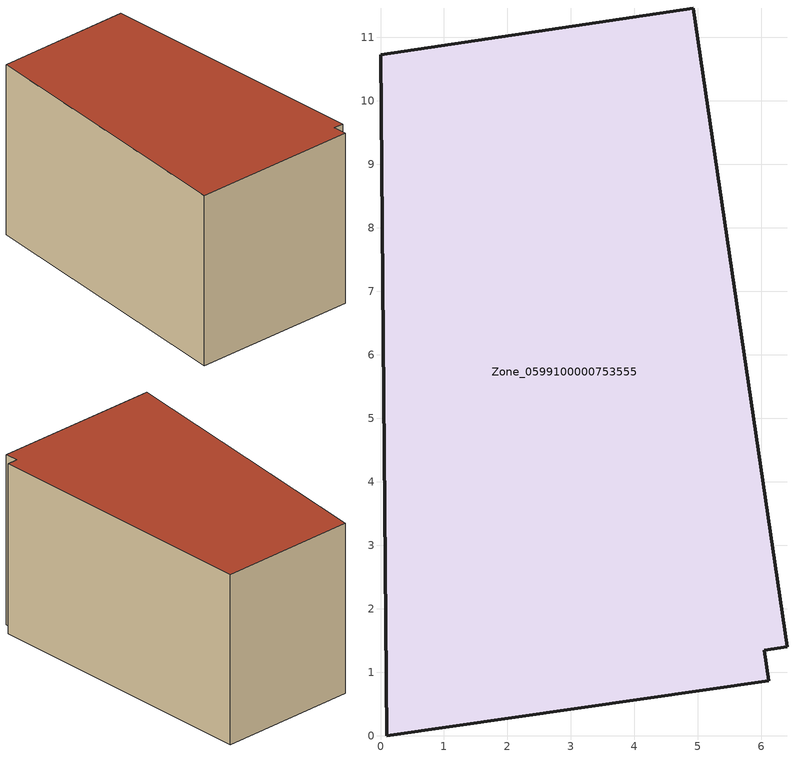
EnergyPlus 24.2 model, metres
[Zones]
Zone_0599100000753555
 floor ground (C_G): 0,10.73 4.92,11.46 6.4,1.4 6.04,1.35 6.12,0.87 0.1,0 z0.61
 wall outside (C_F): 4.92,11.46 0,10.73 0.1,0 6.12,0.87 6.04,1.35 6.4,1.4 4.92,11.46 z0.61:6.68
 roof outside (C_R): 0,10.73 0.1,0 6.12,0.87 6.04,1.35 6.4,1.4 4.92,11.46 z6.68
[BUILDING]
Pand.0599100000753555: North Axis=0; Terrain=City; Loads Convergence Tolerance Value=0.04; Temperature Convergence Tolerance Value=0.4; Solar Distribution=FullExterior; Maximum Number of Warmup Days=25; Minimum Number of Warmup Days=1
[Site:Location]
Rotterdam.The.Hague.AP_ZH_NLD Design_Conditions: Latitude=51.96; Longitude=4.45; Time Zone=1; Elevation=-4.5
[SITE:GROUNDTEMPERATURE:BUILDINGSURFACE]
18, 18, 18, 18, 18, 18, 18, 18, 18, 18, 18, 18
[MATERIAL] Thermal Absorptance=0.9; Solar Absorptance=0.7; Visible Absorptance=0.7
Name | Roughness | Thickness | Conductivity | Density | Specific Heat
G.TC.2006-2014 | MediumSmooth | 0.15 | 0.06 | 540 | 1210
F.TC.2006-2014 | Rough | 0.3 | 0.12 | 1920 | 840
R.TC.2006-2014 | MediumRough | 0.2 | 0.08 | 1500 | 1000
[CONSTRUCTION]
C_G: G.TC.2006-2014
C_F: F.TC.2006-2014
C_R: R.TC.2006-2014
[ZONE]
Zone_0599100000753555: Type=1; Multiplier=1; Ceiling Height=Autocalculate; Volume=Autocalculate; Floor Area=autocalculate; Part of Total Floor Area=Yes
[ZONEINFILTRATION:DESIGNFLOWRATE]
Infil_Zone_0599100000753555: Zone or ZoneList or Space or SpaceList=Zone_0599100000753555; Schedule=AlwaysOn; Design Flow Rate Calculation Method=Flow/Area; Flow Rate per Floor Area=0.0015; Constant Term Coefficient=1; Temperature Term Coefficient=0; Velocity Term Coefficient=0; Velocity Squared Term Coefficient=0
[HVACTEMPLATE:ZONE:IDEALLOADSAIRSYSTEM]
Zone_0599100000753555: Maximum Heating Supply Air Temperature=50; Minimum Cooling Supply Air Temperature=13; Maximum Heating Supply Air Humidity Ratio=0.0156; Minimum Cooling Supply Air Humidity Ratio=0.0077; Heating Limit=NoLimit; Cooling Limit=NoLimit; Dehumidification Control Type=ConstantSensibleHeatRatio; Cooling Sensible Heat Ratio=0.7; Dehumidification Setpoint=60; Humidification Control Type=None; Humidification Setpoint=30; Outdoor Air Method=None; Outdoor Air Flow Rate per Person=0.00944; Outdoor Air Flow Rate per Zone Floor Area=0; Outdoor Air Flow Rate per Zone=0; Demand Controlled Ventilation Type=None; Outdoor Air Economizer Type=NoEconomizer; Heat Recovery Type=None; Sensible Heat Recovery Effectiveness=0.7; Latent Heat Recovery Effectiveness=0.65
[ZONECONTROL:THERMOSTAT]
ThermostatControl_Zone_0599100000753555: Zone or ZoneList=Zone_0599100000753555; Control Type Schedule=DualSetpointControlType; Control 1=Thermostat_Zone_0599100000753555; Temperature Difference Between Cutout And Setpoint=0
[THERMOSTATSETPOINT:DUALSETPOINT]
Thermostat_Zone_0599100000753555: Heating Setpoint Temperature Schedule=HeatingSetpoint_Zone_0599100000753555; Cooling Setpoint Temperature Schedule=CoolingSetpoint_Zone_0599100000753555
[SCHEDULE:COMPACT]
HeatingSetpoint_Zone_0599100000753555: Through: 12/31, For: AllDays, Until: 24:00, 21
CoolingSetpoint_Zone_0599100000753555: Through: 12/31, For: AllDays, Until: 24:00, 24
DualSetpointControlType: Through: 12/31, For: AllDays, Until: 24:00, 4
AlwaysOn: Through: 12/31, For: AllDays, Until: 24:00, 1
